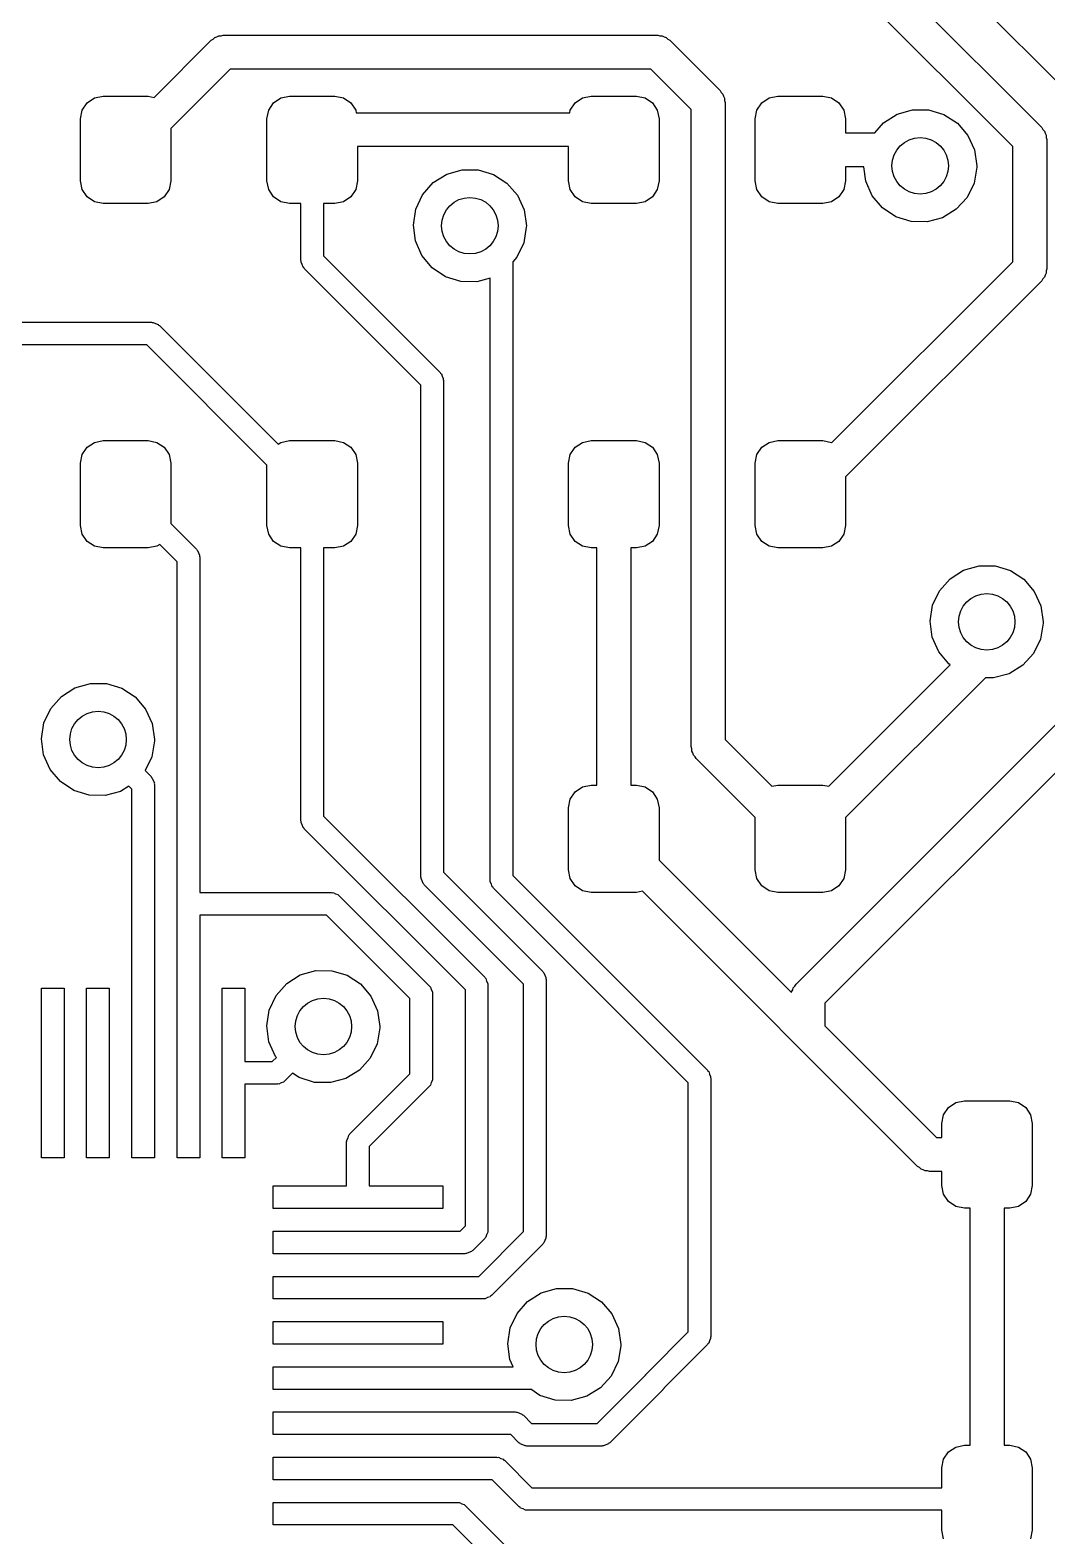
# Model space of a CAD drawing. Extents: x 74 to 208, y -143 to -31.
# Drawn here: x 96.92 to 105.92, y -72.99 to -59.66 of the extents above; entities that cross this region are included whole.
import ezdxf

# ---------------------------------------------------------------- set-up
doc = ezdxf.new("R2010")
doc.units = 0
doc.layers.add('BLACK', color=7, linetype='CONTINUOUS')

msp = doc.modelspace()

# ---------------------------------------------------------------- linework, layer by layer
at = {"layer": 'BLACK', "linetype": 'CONTINUOUS'}
for p, q in [((101.14, -55.7923), (105.872, -60.5237)), ((105.616, -60.6919), (100.976, -56.0527)), ((106.124, -60.2347), (104.55, -58.6616)), ((98.0206, -60.256), (98.5257, -59.7509)), ((98.5257, -59.7509), (98.5428, -59.7411)), ((98.5428, -59.7411), (98.5568, -59.7271)), ((98.5568, -59.7271), (98.5759, -59.722)), ((98.5759, -59.722), (98.593, -59.7121)), ((98.593, -59.7121), (98.6127, -59.7121)), ((98.6127, -59.7121), (98.6318, -59.707)), ((98.6318, -59.707), (102.475, -59.707)), ((102.475, -59.707), (102.494, -59.7121)), ((102.494, -59.7121), (102.514, -59.7121)), ((102.514, -59.7121), (102.531, -59.722)), ((102.531, -59.722), (102.55, -59.7271)), ((102.55, -59.7271), (102.564, -59.7411)), ((102.564, -59.7411), (102.581, -59.7509)), ((102.581, -59.7509), (103.027, -60.1963)), ((98.6939, -60.007), (98.1682, -60.5327)), ((102.413, -60.007), (98.6939, -60.007)), ((102.771, -60.3645), (102.413, -60.007)), ((103.027, -60.1963), (103.037, -60.2134)), ((103.037, -60.2134), (103.051, -60.2274)), ((97.3834, -60.3691), (97.4268, -60.3042)), ((97.4268, -60.3042), (97.4917, -60.2608)), ((97.4917, -60.2608), (97.5682, -60.2456)), ((97.5682, -60.2456), (97.9682, -60.2456)), ((97.9682, -60.2456), (98.0206, -60.256)), ((99.0334, -60.3691), (99.0768, -60.3042)), ((99.0768, -60.3042), (99.1417, -60.2608)), ((99.1417, -60.2608), (99.2182, -60.2456)), ((99.2182, -60.2456), (99.6182, -60.2456)), ((99.6182, -60.2456), (99.6947, -60.2608)), ((99.6947, -60.2608), (99.7596, -60.3042)), ((99.7596, -60.3042), (99.803, -60.3691)), ((101.701, -60.3691), (101.745, -60.3042)), ((101.745, -60.3042), (101.81, -60.2608)), ((101.81, -60.2608), (101.886, -60.2456)), ((101.886, -60.2456), (102.286, -60.2456)), ((102.286, -60.2456), (102.363, -60.2608)), ((102.363, -60.2608), (102.428, -60.3042)), ((102.428, -60.3042), (102.471, -60.3691)), ((103.051, -60.2274), (103.056, -60.2465)), ((103.056, -60.2465), (103.066, -60.2636)), ((103.066, -60.2636), (103.066, -60.2833)), ((103.066, -60.2833), (103.071, -60.3024)), ((103.071, -60.3024), (103.071, -65.9391)), ((103.351, -60.3691), (103.395, -60.3042)), ((103.395, -60.3042), (103.46, -60.2608)), ((103.46, -60.2608), (103.536, -60.2456)), ((103.536, -60.2456), (103.936, -60.2456)), ((103.936, -60.2456), (104.013, -60.2608)), ((104.013, -60.2608), (104.078, -60.3042)), ((104.078, -60.3042), (104.121, -60.3691)), ((97.3682, -60.4456), (97.3834, -60.3691)), ((97.3682, -60.9956), (97.3682, -60.4456)), ((99.0182, -60.4456), (99.0334, -60.3691)), ((99.0182, -60.9956), (99.0182, -60.4456)), ((99.803, -60.3691), (99.8076, -60.3923)), ((99.8076, -60.3923), (101.697, -60.3923)), ((101.697, -60.3923), (101.701, -60.3691)), ((102.471, -60.3691), (102.486, -60.4456)), ((102.486, -60.4456), (102.486, -60.9956)), ((102.771, -66.0012), (102.771, -60.3645)), ((103.336, -60.4456), (103.351, -60.3691)), ((103.336, -60.9956), (103.336, -60.4456)), ((104.121, -60.3691), (104.136, -60.4456)), ((104.136, -60.4456), (104.136, -60.5706)), ((104.394, -60.5706), (104.473, -60.4814)), ((104.473, -60.4814), (104.592, -60.4058)), ((104.592, -60.4058), (104.729, -60.3668)), ((104.729, -60.3668), (104.871, -60.3677)), ((104.871, -60.3677), (105.006, -60.4083)), ((105.006, -60.4083), (105.125, -60.4854)), ((105.125, -60.4854), (105.218, -60.5928)), ((98.1682, -60.5327), (98.1682, -60.9956)), ((104.136, -60.5706), (104.394, -60.5706)), ((105.218, -60.5928), (105.277, -60.7219)), ((105.872, -60.5237), (105.882, -60.5408)), ((105.882, -60.5408), (105.896, -60.5548)), ((105.896, -60.5548), (105.901, -60.5739)), ((105.901, -60.5739), (105.91, -60.591)), ((105.91, -60.591), (105.91, -60.6107)), ((105.91, -60.6107), (105.916, -60.6298)), ((101.686, -60.6923), (99.8182, -60.6923)), ((99.8182, -60.6923), (99.8182, -60.9956)), ((101.686, -60.9956), (101.686, -60.6923)), ((105.277, -60.7219), (105.297, -60.8622)), ((105.616, -61.7107), (105.616, -60.6919)), ((105.916, -60.6298), (105.916, -61.7728)), ((104.299, -60.8706), (104.136, -60.8706)), ((104.136, -60.8706), (104.136, -60.9956)), ((104.315, -60.9966), (104.299, -60.8706)), ((105.296, -60.8744), (105.273, -61.0142)), ((105.297, -60.8622), (105.296, -60.8744)), ((97.3834, -61.0721), (97.3682, -60.9956)), ((98.1682, -60.9956), (98.153, -61.0721)), ((99.0334, -61.0721), (99.0182, -60.9956)), ((99.8182, -60.9956), (99.803, -61.0721)), ((100.395, -61.1173), (100.489, -61.011)), ((100.489, -61.011), (100.608, -60.9354)), ((100.608, -60.9354), (100.745, -60.8964)), ((100.745, -60.8964), (100.887, -60.8973)), ((100.887, -60.8973), (101.022, -60.9379)), ((101.022, -60.9379), (101.141, -61.015)), ((101.141, -61.015), (101.234, -61.1224)), ((101.701, -61.0721), (101.686, -60.9956)), ((102.486, -60.9956), (102.471, -61.0721)), ((103.351, -61.0721), (103.336, -60.9956)), ((104.136, -60.9956), (104.121, -61.0721)), ((104.372, -61.1264), (104.315, -60.9966)), ((105.273, -61.0142), (105.211, -61.1418)), ((97.4268, -61.137), (97.3834, -61.0721)), ((97.4917, -61.1804), (97.4268, -61.137)), ((98.1096, -61.137), (98.0447, -61.1804)), ((98.153, -61.0721), (98.1096, -61.137)), ((99.0768, -61.137), (99.0334, -61.0721)), ((99.1417, -61.1804), (99.0768, -61.137)), ((99.7596, -61.137), (99.6947, -61.1804)), ((99.803, -61.0721), (99.7596, -61.137)), ((100.334, -61.2456), (100.395, -61.1173)), ((101.234, -61.1224), (101.293, -61.2515)), ((101.745, -61.137), (101.701, -61.0721)), ((101.81, -61.1804), (101.745, -61.137)), ((102.428, -61.137), (102.363, -61.1804)), ((102.471, -61.0721), (102.428, -61.137)), ((103.395, -61.137), (103.351, -61.0721)), ((103.46, -61.1804), (103.395, -61.137)), ((104.078, -61.137), (104.013, -61.1804)), ((104.121, -61.0721), (104.078, -61.137)), ((104.463, -61.2349), (104.372, -61.1264)), ((105.211, -61.1418), (105.116, -61.2469)), ((97.5682, -61.1956), (97.4917, -61.1804)), ((97.9682, -61.1956), (97.5682, -61.1956)), ((98.0447, -61.1804), (97.9682, -61.1956)), ((99.2182, -61.1956), (99.1417, -61.1804)), ((99.3182, -61.1956), (99.2182, -61.1956)), ((99.3182, -61.6992), (99.3182, -61.1956)), ((99.6182, -61.1956), (99.5182, -61.1956)), ((99.5182, -61.1956), (99.5182, -61.6578)), ((99.6947, -61.1804), (99.6182, -61.1956)), ((100.313, -61.3857), (100.334, -61.2456)), ((101.293, -61.2515), (101.313, -61.3918)), ((101.886, -61.1956), (101.81, -61.1804)), ((102.286, -61.1956), (101.886, -61.1956)), ((102.363, -61.1804), (102.286, -61.1956)), ((103.536, -61.1956), (103.46, -61.1804)), ((103.936, -61.1956), (103.536, -61.1956)), ((104.013, -61.1804), (103.936, -61.1956)), ((104.581, -61.3135), (104.463, -61.2349)), ((105.116, -61.2469), (104.995, -61.3211)), ((100.331, -61.5263), (100.313, -61.3857)), ((101.312, -61.404), (101.289, -61.5438)), ((101.313, -61.3918), (101.312, -61.404)), ((104.717, -61.3558), (104.581, -61.3135)), ((104.858, -61.3584), (104.717, -61.3558)), ((104.995, -61.3211), (104.858, -61.3584)), ((100.388, -61.656), (100.331, -61.5263)), ((101.289, -61.5438), (101.227, -61.6714)), ((99.5182, -61.6578), (100.55, -62.69)), ((100.479, -61.7645), (100.388, -61.656)), ((101.227, -61.6714), (101.192, -61.7102)), ((99.3207, -61.7069), (99.3182, -61.6992)), ((99.3194, -61.7148), (99.3207, -61.7069)), ((99.3301, -61.7357), (99.3194, -61.7148)), ((99.3373, -61.758), (99.3301, -61.7357)), ((99.3438, -61.7627), (99.3373, -61.758)), ((99.3475, -61.7699), (99.3438, -61.7627)), ((100.38, -62.8021), (99.3475, -61.7699)), ((100.597, -61.8431), (100.479, -61.7645)), ((101.192, -61.7102), (101.192, -67.1416)), ((104.016, -63.3107), (105.616, -61.7107)), ((105.91, -61.8116), (105.901, -61.8287)), ((105.916, -61.7728), (105.91, -61.7919)), ((105.91, -61.7919), (105.91, -61.8116)), ((100.733, -61.8854), (100.597, -61.8431)), ((100.874, -61.888), (100.733, -61.8854)), ((100.992, -61.8559), (100.874, -61.888)), ((100.992, -67.183), (100.992, -61.8559)), ((105.872, -61.8789), (104.136, -63.6143)), ((105.882, -61.8618), (105.872, -61.8789)), ((105.896, -61.8478), (105.882, -61.8618)), ((105.901, -61.8287), (105.896, -61.8478)), ((96.5132, -62.2462), (97.9958, -62.2462)), ((97.9958, -62.2462), (98.0035, -62.2487)), ((98.0035, -62.2487), (98.0114, -62.2474)), ((98.0114, -62.2474), (98.0323, -62.2581)), ((98.0323, -62.2581), (98.0546, -62.2653)), ((98.0546, -62.2653), (98.0593, -62.2718)), ((98.0593, -62.2718), (98.0665, -62.2755)), ((98.0665, -62.2755), (99.1166, -63.3256)), ((97.9544, -62.4462), (96.4718, -62.4462)), ((99.0182, -63.51), (97.9544, -62.4462)), ((100.55, -62.69), (100.554, -62.6972)), ((100.554, -62.6972), (100.561, -62.7019)), ((100.561, -62.7019), (100.568, -62.7242)), ((100.568, -62.7242), (100.578, -62.7451)), ((100.578, -62.7451), (100.577, -62.753)), ((100.577, -62.753), (100.58, -62.7607)), ((100.38, -67.1537), (100.38, -62.8021)), ((100.58, -62.7607), (100.58, -67.1123)), ((97.3682, -63.4936), (97.3834, -63.4171)), ((97.3834, -63.4171), (97.4268, -63.3522)), ((97.4268, -63.3522), (97.4917, -63.3088)), ((97.4917, -63.3088), (97.5682, -63.2936)), ((97.5682, -63.2936), (97.9682, -63.2936)), ((97.9682, -63.2936), (98.0447, -63.3088)), ((98.0447, -63.3088), (98.1096, -63.3522)), ((98.1096, -63.3522), (98.153, -63.4171)), ((98.153, -63.4171), (98.1682, -63.4936)), ((99.1166, -63.3256), (99.1417, -63.3088)), ((99.1417, -63.3088), (99.2182, -63.2936)), ((99.2182, -63.2936), (99.6182, -63.2936)), ((99.6182, -63.2936), (99.6947, -63.3088)), ((99.6947, -63.3088), (99.7596, -63.3522)), ((99.7596, -63.3522), (99.803, -63.4171)), ((99.803, -63.4171), (99.8182, -63.4936)), ((101.686, -63.4936), (101.701, -63.4171)), ((101.701, -63.4171), (101.745, -63.3522)), ((101.745, -63.3522), (101.81, -63.3088)), ((101.81, -63.3088), (101.886, -63.2936)), ((101.886, -63.2936), (102.286, -63.2936)), ((102.286, -63.2936), (102.363, -63.3088)), ((102.363, -63.3088), (102.428, -63.3522)), ((102.428, -63.3522), (102.471, -63.4171)), ((102.471, -63.4171), (102.486, -63.4936)), ((103.336, -63.4936), (103.351, -63.4171)), ((103.351, -63.4171), (103.395, -63.3522)), ((103.395, -63.3522), (103.46, -63.3088)), ((103.46, -63.3088), (103.536, -63.2936)), ((103.536, -63.2936), (103.936, -63.2936)), ((103.936, -63.2936), (104.013, -63.3088)), ((104.013, -63.3088), (104.016, -63.3107)), ((97.3682, -64.0436), (97.3682, -63.4936)), ((98.1682, -63.4936), (98.1682, -64.0272)), ((99.0182, -64.0436), (99.0182, -63.51)), ((99.8182, -63.4936), (99.8182, -64.0436)), ((101.686, -64.0436), (101.686, -63.4936)), ((102.486, -63.4936), (102.486, -64.0436)), ((103.336, -64.0436), (103.336, -63.4936)), ((104.136, -63.6143), (104.136, -64.0436)), ((97.3834, -64.1201), (97.3682, -64.0436)), ((98.1682, -64.0272), (98.3941, -64.2531)), ((99.0334, -64.1201), (99.0182, -64.0436)), ((99.8182, -64.0436), (99.803, -64.1201)), ((101.701, -64.1201), (101.686, -64.0436)), ((102.486, -64.0436), (102.471, -64.1201)), ((103.351, -64.1201), (103.336, -64.0436)), ((104.136, -64.0436), (104.121, -64.1201)), ((97.4268, -64.185), (97.3834, -64.1201)), ((97.4917, -64.2284), (97.4268, -64.185)), ((98.0698, -64.2116), (98.0447, -64.2284)), ((98.2234, -64.3652), (98.0698, -64.2116)), ((99.0768, -64.185), (99.0334, -64.1201)), ((99.1417, -64.2284), (99.0768, -64.185)), ((99.7596, -64.185), (99.6947, -64.2284)), ((99.803, -64.1201), (99.7596, -64.185)), ((101.745, -64.185), (101.701, -64.1201)), ((101.81, -64.2284), (101.745, -64.185)), ((102.428, -64.185), (102.363, -64.2284)), ((102.471, -64.1201), (102.428, -64.185)), ((103.395, -64.185), (103.351, -64.1201)), ((103.46, -64.2284), (103.395, -64.185)), ((104.078, -64.185), (104.013, -64.2284)), ((104.121, -64.1201), (104.078, -64.185)), ((97.5682, -64.2436), (97.4917, -64.2284)), ((97.9682, -64.2436), (97.5682, -64.2436)), ((98.0447, -64.2284), (97.9682, -64.2436)), ((98.3941, -64.2531), (98.3978, -64.2603)), ((98.3978, -64.2603), (98.4043, -64.265)), ((98.4043, -64.265), (98.4115, -64.2873)), ((98.4115, -64.2873), (98.4222, -64.3082)), ((98.4222, -64.3082), (98.4209, -64.3161)), ((98.4209, -64.3161), (98.4234, -64.3238)), ((98.4234, -64.3238), (98.4234, -67.2914)), ((99.2182, -64.2436), (99.1417, -64.2284)), ((99.3182, -64.2436), (99.2182, -64.2436)), ((99.3182, -66.6572), (99.3182, -64.2436)), ((99.6182, -64.2436), (99.5182, -64.2436)), ((99.5182, -64.2436), (99.5182, -66.6157)), ((99.6947, -64.2284), (99.6182, -64.2436)), ((101.886, -64.2436), (101.81, -64.2284)), ((101.936, -64.2436), (101.886, -64.2436)), ((101.936, -66.3416), (101.936, -64.2436)), ((102.286, -64.2436), (102.236, -64.2436)), ((102.236, -64.2436), (102.236, -66.3416)), ((102.363, -64.2284), (102.286, -64.2436)), ((103.536, -64.2436), (103.46, -64.2284)), ((103.936, -64.2436), (103.536, -64.2436)), ((104.013, -64.2284), (103.936, -64.2436)), ((98.2234, -67.3908), (98.2234, -64.3652)), ((105.061, -64.5162), (105.18, -64.4406)), ((105.18, -64.4406), (105.317, -64.4016)), ((105.317, -64.4016), (105.459, -64.4025)), ((105.459, -64.4025), (105.594, -64.4431)), ((105.594, -64.4431), (105.713, -64.5202)), ((104.967, -64.6225), (105.061, -64.5162)), ((105.713, -64.5202), (105.806, -64.6276)), ((104.885, -64.8909), (104.906, -64.7508)), ((104.906, -64.7508), (104.967, -64.6225)), ((105.806, -64.6276), (105.865, -64.7567)), ((105.865, -64.7567), (105.885, -64.897)), ((104.903, -65.0315), (104.885, -64.8909)), ((105.884, -64.9092), (105.861, -65.049)), ((105.885, -64.897), (105.884, -64.9092)), ((104.96, -65.1612), (104.903, -65.0315)), ((105.861, -65.049), (105.799, -65.1766)), ((103.989, -66.352), (105.063, -65.2776)), ((105.051, -65.2697), (104.96, -65.1612)), ((105.063, -65.2776), (105.051, -65.2697)), ((105.704, -65.2817), (105.583, -65.3559)), ((105.799, -65.1766), (105.704, -65.2817)), ((105.373, -65.3918), (104.136, -66.6287)), ((105.446, -65.3932), (105.373, -65.3918)), ((105.583, -65.3559), (105.446, -65.3932)), ((97.1998, -65.5576), (97.3197, -65.482)), ((97.3197, -65.482), (97.456, -65.443)), ((97.456, -65.443), (97.5978, -65.4439)), ((97.5978, -65.4439), (97.7336, -65.4845)), ((97.7336, -65.4845), (97.8526, -65.5616)), ((97.0457, -65.7922), (97.106, -65.6639)), ((97.106, -65.6639), (97.1998, -65.5576)), ((97.8526, -65.5616), (97.9451, -65.669)), ((97.9451, -65.669), (98.0038, -65.7981)), ((103.698, -68.1032), (106.124, -65.6779)), ((97.0239, -65.9323), (97.0457, -65.7922)), ((98.0038, -65.7981), (98.0239, -65.9384)), ((97.0423, -66.0729), (97.0239, -65.9323)), ((98.0238, -65.9506), (98.0002, -66.0904)), ((98.0239, -65.9384), (98.0238, -65.9506)), ((103.071, -65.9391), (103.484, -66.352)), ((106.38, -65.8461), (103.954, -68.2714)), ((97.0994, -66.2026), (97.0423, -66.0729)), ((102.776, -66.0203), (102.771, -66.0012)), ((102.776, -66.04), (102.776, -66.0203)), ((102.786, -66.0571), (102.776, -66.04)), ((102.791, -66.0762), (102.786, -66.0571)), ((102.805, -66.0902), (102.791, -66.0762)), ((97.1906, -66.3111), (97.0994, -66.2026)), ((98.0002, -66.0904), (97.9405, -66.2136)), ((97.9405, -66.2136), (97.9939, -66.267)), ((102.815, -66.1073), (102.805, -66.0902)), ((103.336, -66.6287), (102.815, -66.1073)), ((97.3086, -66.3897), (97.1906, -66.3111)), ((97.7961, -66.3521), (97.7225, -66.3973)), ((97.8232, -66.3791), (97.7961, -66.3521)), ((97.9939, -66.267), (97.9976, -66.2742)), ((97.9976, -66.2742), (98.0041, -66.2789)), ((98.0041, -66.2789), (98.0113, -66.3012)), ((98.0113, -66.3012), (98.022, -66.3221)), ((98.022, -66.3221), (98.0207, -66.33)), ((98.0207, -66.33), (98.0232, -66.3377)), ((98.0232, -66.3377), (98.0232, -69.6386)), ((101.81, -66.3568), (101.886, -66.3416)), ((101.886, -66.3416), (101.936, -66.3416)), ((102.236, -66.3416), (102.286, -66.3416)), ((102.286, -66.3416), (102.363, -66.3568)), ((103.484, -66.352), (103.536, -66.3416)), ((103.536, -66.3416), (103.936, -66.3416)), ((103.936, -66.3416), (103.989, -66.352)), ((97.444, -66.432), (97.3086, -66.3897)), ((97.5857, -66.4346), (97.444, -66.432)), ((97.7225, -66.3973), (97.5857, -66.4346)), ((97.8232, -69.6386), (97.8232, -66.3791)), ((101.686, -66.5416), (101.701, -66.4651)), ((101.701, -66.4651), (101.745, -66.4002)), ((101.745, -66.4002), (101.81, -66.3568)), ((102.363, -66.3568), (102.428, -66.4002)), ((102.428, -66.4002), (102.471, -66.4651)), ((102.471, -66.4651), (102.486, -66.5416)), ((99.5182, -66.6157), (100.944, -68.0414)), ((101.686, -67.0916), (101.686, -66.5416)), ((102.486, -66.5416), (102.486, -67.0045)), ((99.3207, -66.6648), (99.3182, -66.6572)), ((99.3194, -66.6728), (99.3207, -66.6648)), ((99.3301, -66.6937), (99.3194, -66.6728)), ((99.3373, -66.7159), (99.3301, -66.6937)), ((99.3438, -66.7207), (99.3373, -66.7159)), ((99.3475, -66.7279), (99.3438, -66.7207)), ((100.773, -68.1536), (99.3475, -66.7279)), ((103.336, -67.0916), (103.336, -66.6287)), ((104.136, -66.6287), (104.136, -67.0916)), ((102.486, -67.0045), (103.659, -68.1777)), ((100.58, -67.1123), (101.458, -67.9905)), ((101.192, -67.1416), (102.915, -68.8649)), ((101.701, -67.1681), (101.686, -67.0916)), ((103.351, -67.1681), (103.336, -67.0916)), ((104.136, -67.0916), (104.121, -67.1681)), ((100.382, -67.1613), (100.38, -67.1537)), ((100.381, -67.1693), (100.382, -67.1613)), ((100.392, -67.1902), (100.381, -67.1693)), ((100.399, -67.2125), (100.392, -67.1902)), ((100.405, -67.2172), (100.399, -67.2125)), ((100.409, -67.2244), (100.405, -67.2172)), ((101.287, -68.1026), (100.409, -67.2244)), ((100.994, -67.1907), (100.992, -67.183)), ((100.993, -67.1986), (100.994, -67.1907)), ((101.004, -67.2195), (100.993, -67.1986)), ((101.011, -67.2418), (101.004, -67.2195)), ((101.018, -67.2465), (101.011, -67.2418)), ((101.021, -67.2537), (101.018, -67.2465)), ((102.745, -68.977), (101.021, -67.2537)), ((101.745, -67.233), (101.701, -67.1681)), ((101.81, -67.2764), (101.745, -67.233)), ((101.886, -67.2916), (101.81, -67.2764)), ((102.339, -67.2812), (102.286, -67.2916)), ((104.774, -69.7167), (102.339, -67.2812)), ((103.395, -67.233), (103.351, -67.1681)), ((103.46, -67.2764), (103.395, -67.233)), ((103.536, -67.2916), (103.46, -67.2764)), ((104.013, -67.2764), (103.936, -67.2916)), ((104.078, -67.233), (104.013, -67.2764)), ((104.121, -67.1681), (104.078, -67.233)), ((98.2232, -67.3914), (98.2234, -67.3908)), ((98.2232, -69.6386), (98.2232, -67.3914)), ((98.4234, -67.2914), (99.5875, -67.2914)), ((99.5875, -67.2914), (99.5951, -67.2939)), ((99.5951, -67.2939), (99.6031, -67.2926)), ((99.6031, -67.2926), (99.624, -67.3033)), ((99.624, -67.3033), (99.6462, -67.3105)), ((99.6462, -67.3105), (99.651, -67.317)), ((99.651, -67.317), (99.6582, -67.3207)), ((99.6582, -67.3207), (100.454, -68.1165)), ((102.286, -67.2916), (101.886, -67.2916)), ((103.936, -67.2916), (103.536, -67.2916)), ((99.546, -67.4914), (98.4232, -67.4914)), ((98.4232, -67.4914), (98.4232, -69.6386)), ((100.283, -68.2287), (99.546, -67.4914)), ((99.1931, -68.0976), (99.313, -68.022)), ((99.313, -68.022), (99.4493, -67.983)), ((99.4493, -67.983), (99.5911, -67.9839)), ((99.5911, -67.9839), (99.7269, -68.0245)), ((99.7269, -68.0245), (99.8459, -68.1016)), ((100.944, -68.0414), (100.948, -68.0486)), ((100.948, -68.0486), (100.954, -68.0534)), ((100.954, -68.0534), (100.961, -68.0756)), ((100.961, -68.0756), (100.972, -68.0965)), ((101.458, -67.9905), (101.462, -67.9977)), ((101.462, -67.9977), (101.468, -68.0024)), ((101.468, -68.0024), (101.475, -68.0247)), ((101.475, -68.0247), (101.486, -68.0455)), ((101.486, -68.0455), (101.485, -68.0535)), ((101.485, -68.0535), (101.487, -68.0612)), ((101.487, -68.0612), (101.487, -70.3344)), ((97.0232, -69.6386), (97.0232, -68.1386)), ((97.0232, -68.1386), (97.2232, -68.1386)), ((97.2232, -68.1386), (97.2232, -69.6386)), ((97.4232, -69.6386), (97.4232, -68.1386)), ((97.4232, -68.1386), (97.6232, -68.1386)), ((97.6232, -68.1386), (97.6232, -69.6386)), ((98.6232, -69.6386), (98.6232, -68.1386)), ((98.6232, -68.1386), (98.8232, -68.1386)), ((98.8232, -68.1386), (98.8232, -68.7886)), ((99.039, -68.3322), (99.0993, -68.2039)), ((99.0993, -68.2039), (99.1931, -68.0976)), ((99.8459, -68.1016), (99.9384, -68.209)), ((99.9384, -68.209), (99.9971, -68.3381)), ((100.454, -68.1165), (100.458, -68.1237)), ((100.458, -68.1237), (100.464, -68.1285)), ((100.464, -68.1285), (100.471, -68.1507)), ((100.471, -68.1507), (100.482, -68.1716)), ((100.482, -68.1716), (100.481, -68.1796)), ((100.481, -68.1796), (100.483, -68.1872)), ((100.483, -68.1872), (100.483, -68.9381)), ((100.773, -70.242), (100.773, -68.1536)), ((100.972, -68.0965), (100.971, -68.1045)), ((100.971, -68.1045), (100.973, -68.1122)), ((100.973, -68.1122), (100.973, -70.2834)), ((101.287, -70.2929), (101.287, -68.1026)), ((103.659, -68.1705), (103.669, -68.1534)), ((103.659, -68.1777), (103.659, -68.1705)), ((103.669, -68.1534), (103.674, -68.1343)), ((103.674, -68.1343), (103.688, -68.1203)), ((103.688, -68.1203), (103.698, -68.1032)), ((99.0172, -68.4723), (99.039, -68.3322)), ((99.9971, -68.3381), (100.017, -68.4784)), ((100.283, -68.8967), (100.283, -68.2287)), ((103.954, -68.2714), (103.954, -68.4726)), ((99.0356, -68.6129), (99.0172, -68.4723)), ((100.017, -68.4784), (100.017, -68.4906)), ((103.954, -68.4726), (104.942, -69.4606)), ((99.0927, -68.7426), (99.0356, -68.6129)), ((100.017, -68.4906), (99.9935, -68.6304)), ((99.1013, -68.7529), (99.0927, -68.7426)), ((99.9935, -68.6304), (99.9317, -68.758)), ((98.8232, -68.7886), (99.0656, -68.7886)), ((99.0656, -68.7886), (99.1013, -68.7529)), ((99.8366, -68.8631), (99.7158, -68.9373)), ((99.9317, -68.758), (99.8366, -68.8631)), ((102.915, -68.8649), (102.919, -68.8721)), ((102.919, -68.8721), (102.926, -68.8768)), ((102.926, -68.8768), (102.933, -68.8991)), ((99.107, -68.9886), (98.8232, -68.9886)), ((98.8232, -68.9886), (98.8232, -69.6386)), ((99.1147, -68.9861), (99.107, -68.9886)), ((99.1226, -68.9874), (99.1147, -68.9861)), ((99.1435, -68.9767), (99.1226, -68.9874)), ((99.1658, -68.9695), (99.1435, -68.9767)), ((99.1705, -68.963), (99.1658, -68.9695)), ((99.1777, -68.9593), (99.1705, -68.963)), ((99.2451, -68.8919), (99.1777, -68.9593)), ((99.3019, -68.9297), (99.2451, -68.8919)), ((99.4373, -68.972), (99.3019, -68.9297)), ((99.579, -68.9746), (99.4373, -68.972)), ((99.7158, -68.9373), (99.579, -68.9746)), ((99.7525, -69.4275), (100.283, -68.8967)), ((100.454, -69.0088), (99.9232, -69.5396)), ((100.458, -69.0016), (100.454, -69.0088)), ((100.464, -68.9969), (100.458, -69.0016)), ((100.471, -68.9746), (100.464, -68.9969)), ((100.482, -68.9537), (100.471, -68.9746)), ((100.483, -68.9381), (100.481, -68.9458)), ((100.481, -68.9458), (100.482, -68.9537)), ((102.745, -71.1802), (102.745, -68.977)), ((102.933, -68.8991), (102.943, -68.92)), ((102.943, -68.92), (102.942, -68.9279)), ((102.942, -68.9279), (102.945, -68.9356)), ((102.945, -68.9356), (102.945, -71.2216)), ((105.047, -69.1942), (105.112, -69.1508)), ((105.112, -69.1508), (105.188, -69.1356)), ((105.188, -69.1356), (105.588, -69.1356)), ((105.588, -69.1356), (105.665, -69.1508)), ((105.665, -69.1508), (105.73, -69.1942)), ((104.988, -69.3356), (105.003, -69.2591)), ((105.003, -69.2591), (105.047, -69.1942)), ((105.73, -69.1942), (105.773, -69.2591)), ((105.773, -69.2591), (105.788, -69.3356)), ((104.988, -69.4606), (104.988, -69.3356)), ((105.788, -69.3356), (105.788, -69.8856)), ((99.7232, -69.4982), (99.7257, -69.4905)), ((99.7232, -69.8886), (99.7232, -69.4982)), ((99.7244, -69.4826), (99.7351, -69.4617)), ((99.7257, -69.4905), (99.7244, -69.4826)), ((99.7351, -69.4617), (99.7423, -69.4394)), ((99.7423, -69.4394), (99.7488, -69.4347)), ((99.7488, -69.4347), (99.7525, -69.4275)), ((99.9232, -69.5396), (99.9232, -69.8886)), ((104.942, -69.4606), (104.988, -69.4606)), ((97.2232, -69.6386), (97.0232, -69.6386)), ((97.6232, -69.6386), (97.4232, -69.6386)), ((98.0232, -69.6386), (97.8232, -69.6386)), ((98.4232, -69.6386), (98.2232, -69.6386)), ((98.8232, -69.6386), (98.6232, -69.6386)), ((104.791, -69.7265), (104.774, -69.7167)), ((104.805, -69.7405), (104.791, -69.7265)), ((104.824, -69.7456), (104.805, -69.7405)), ((104.841, -69.7555), (104.824, -69.7456)), ((104.861, -69.7555), (104.841, -69.7555)), ((104.88, -69.7606), (104.861, -69.7555)), ((104.988, -69.7606), (104.88, -69.7606)), ((104.988, -69.8856), (104.988, -69.7606)), ((99.0732, -70.0886), (99.0732, -69.8886)), ((99.0732, -69.8886), (99.7232, -69.8886)), ((99.9232, -69.8886), (100.573, -69.8886)), ((100.573, -69.8886), (100.573, -70.0886)), ((105.003, -69.9621), (104.988, -69.8856)), ((105.788, -69.8856), (105.773, -69.9621)), ((105.047, -70.027), (105.003, -69.9621)), ((105.112, -70.0704), (105.047, -70.027)), ((105.188, -70.0856), (105.112, -70.0704)), ((105.665, -70.0704), (105.588, -70.0856)), ((105.73, -70.027), (105.665, -70.0704)), ((105.773, -69.9621), (105.73, -70.027)), ((100.573, -70.0886), (99.0732, -70.0886)), ((105.238, -70.0856), (105.188, -70.0856)), ((105.238, -72.1836), (105.238, -70.0856)), ((105.588, -70.0856), (105.538, -70.0856)), ((105.538, -70.0856), (105.538, -72.1836)), ((99.0732, -70.2886), (100.727, -70.2886)), ((99.0732, -70.4886), (99.0732, -70.2886)), ((100.727, -70.2886), (100.773, -70.242)), ((100.892, -70.6886), (101.287, -70.2929)), ((100.948, -70.3469), (100.944, -70.3541)), ((100.954, -70.3422), (100.948, -70.3469)), ((100.961, -70.3199), (100.954, -70.3422)), ((100.972, -70.299), (100.961, -70.3199)), ((100.973, -70.2834), (100.971, -70.2911)), ((100.971, -70.2911), (100.972, -70.299)), ((101.486, -70.35), (101.475, -70.3709)), ((101.487, -70.3344), (101.485, -70.342)), ((101.485, -70.342), (101.486, -70.35)), ((100.804, -70.4767), (100.784, -70.4874)), ((100.827, -70.4695), (100.804, -70.4767)), ((100.832, -70.463), (100.827, -70.4695)), ((100.839, -70.4593), (100.832, -70.463)), ((100.944, -70.3541), (100.839, -70.4593)), ((101.458, -70.4051), (101.004, -70.8593)), ((101.462, -70.3979), (101.458, -70.4051)), ((101.468, -70.3931), (101.462, -70.3979)), ((101.475, -70.3709), (101.468, -70.3931)), ((100.768, -70.4886), (99.0732, -70.4886)), ((100.776, -70.4861), (100.768, -70.4886)), ((100.784, -70.4874), (100.776, -70.4861)), ((99.0732, -70.6886), (100.892, -70.6886)), ((99.0732, -70.8886), (99.0732, -70.6886)), ((100.969, -70.8767), (100.949, -70.8874)), ((100.992, -70.8695), (100.969, -70.8767)), ((100.996, -70.863), (100.992, -70.8695)), ((101.004, -70.8593), (100.996, -70.863)), ((101.324, -70.9103), (101.444, -70.8346)), ((101.444, -70.8346), (101.58, -70.7957)), ((101.58, -70.7957), (101.722, -70.7965)), ((101.722, -70.7965), (101.858, -70.8371)), ((101.858, -70.8371), (101.977, -70.9142)), ((100.933, -70.8886), (99.0732, -70.8886)), ((100.941, -70.8861), (100.933, -70.8886)), ((100.949, -70.8874), (100.941, -70.8861)), ((101.23, -71.0165), (101.324, -70.9103)), ((101.977, -70.9142), (102.07, -71.0216)), ((99.0732, -71.2886), (99.0732, -71.0886)), ((99.0732, -71.0886), (100.573, -71.0886)), ((100.573, -71.0886), (100.573, -71.2886)), ((101.148, -71.2849), (101.17, -71.1448)), ((101.17, -71.1448), (101.23, -71.0165)), ((102.07, -71.0216), (102.128, -71.1507)), ((102.128, -71.1507), (102.148, -71.291)), ((102.383, -71.542), (102.745, -71.1802)), ((102.926, -71.2804), (102.919, -71.2851)), ((102.933, -71.2581), (102.926, -71.2804)), ((102.943, -71.2372), (102.933, -71.2581)), ((102.945, -71.2216), (102.942, -71.2293)), ((102.942, -71.2293), (102.943, -71.2372)), ((100.573, -71.2886), (99.0732, -71.2886)), ((101.167, -71.4255), (101.148, -71.2849)), ((102.148, -71.3032), (102.125, -71.443)), ((102.148, -71.291), (102.148, -71.3032)), ((102.915, -71.2923), (102.534, -71.6731)), ((102.919, -71.2851), (102.915, -71.2923)), ((99.0732, -71.4886), (101.195, -71.4886)), ((99.0732, -71.6886), (99.0732, -71.4886)), ((101.195, -71.4886), (101.167, -71.4255)), ((102.125, -71.443), (102.063, -71.5706)), ((102.377, -71.5496), (102.381, -71.546)), ((102.381, -71.546), (102.383, -71.542)), ((101.968, -71.6757), (101.847, -71.7499)), ((101.938, -71.9905), (102.367, -71.5617)), ((102.063, -71.5706), (101.968, -71.6757)), ((102.367, -71.5612), (102.372, -71.557)), ((102.367, -71.5615), (102.367, -71.5612)), ((102.367, -71.5617), (102.367, -71.5615)), ((102.372, -71.557), (102.373, -71.5539)), ((102.373, -71.5539), (102.376, -71.5512)), ((102.376, -71.5512), (102.377, -71.5496)), ((102.529, -71.681), (102.525, -71.6836)), ((102.53, -71.6779), (102.529, -71.681)), ((102.534, -71.674), (102.53, -71.6779)), ((102.534, -71.6731), (102.534, -71.6735)), ((102.534, -71.6735), (102.534, -71.674)), ((101.351, -71.6886), (99.0732, -71.6886)), ((101.352, -71.6882), (101.351, -71.6886)), ((101.433, -71.7423), (101.352, -71.6882)), ((101.568, -71.7846), (101.433, -71.7423)), ((101.71, -71.7872), (101.568, -71.7846)), ((101.847, -71.7499), (101.71, -71.7872)), ((102.519, -71.6929), (102.05, -72.1612)), ((102.52, -71.6891), (102.519, -71.6929)), ((102.524, -71.6854), (102.52, -71.6891)), ((102.525, -71.6836), (102.524, -71.6854)), ((99.0732, -71.8886), (101.215, -71.8886)), ((99.0732, -72.0886), (99.0732, -71.8886)), ((101.215, -71.8886), (101.223, -71.8911)), ((101.223, -71.8911), (101.231, -71.8898)), ((101.231, -71.8898), (101.252, -71.9005)), ((101.252, -71.9005), (101.274, -71.9077)), ((101.274, -71.9077), (101.279, -71.9142)), ((101.279, -71.9142), (101.286, -71.9179)), ((101.286, -71.9179), (101.359, -71.9905)), ((101.359, -71.9905), (101.938, -71.9905)), ((101.174, -72.0886), (99.0732, -72.0886)), ((101.246, -72.1612), (101.174, -72.0886)), ((101.254, -72.1649), (101.246, -72.1612)), ((101.258, -72.1714), (101.254, -72.1649)), ((101.281, -72.1787), (101.258, -72.1714)), ((101.302, -72.1893), (101.281, -72.1787)), ((101.309, -72.188), (101.302, -72.1893)), ((101.317, -72.1905), (101.309, -72.188)), ((101.979, -72.1905), (101.317, -72.1905)), ((101.987, -72.188), (101.979, -72.1905)), ((101.995, -72.1893), (101.987, -72.188)), ((102.016, -72.1787), (101.995, -72.1893)), ((102.038, -72.1714), (102.016, -72.1787)), ((102.043, -72.1649), (102.038, -72.1714)), ((102.05, -72.1612), (102.043, -72.1649)), ((105.047, -72.2422), (105.112, -72.1988)), ((105.112, -72.1988), (105.188, -72.1836)), ((105.188, -72.1836), (105.238, -72.1836)), ((105.538, -72.1836), (105.588, -72.1836)), ((105.588, -72.1836), (105.665, -72.1988)), ((105.665, -72.1988), (105.73, -72.2422)), ((99.0732, -72.2886), (101.05, -72.2886)), ((99.0732, -72.4886), (99.0732, -72.2886)), ((101.05, -72.2886), (101.058, -72.2911)), ((101.058, -72.2911), (101.066, -72.2898)), ((101.066, -72.2898), (101.087, -72.3005)), ((101.087, -72.3005), (101.109, -72.3077)), ((101.109, -72.3077), (101.114, -72.3142)), ((101.114, -72.3142), (101.121, -72.3179)), ((101.121, -72.3179), (101.362, -72.5586)), ((104.988, -72.3836), (105.003, -72.3071)), ((105.003, -72.3071), (105.047, -72.2422)), ((105.73, -72.2422), (105.773, -72.3071)), ((105.773, -72.3071), (105.788, -72.3836)), ((104.988, -72.5586), (104.988, -72.3836)), ((105.788, -72.3836), (105.788, -72.9336)), ((101.009, -72.4886), (99.0732, -72.4886)), ((101.25, -72.7293), (101.009, -72.4886)), ((101.362, -72.5586), (104.988, -72.5586)), ((99.0732, -72.6886), (100.704, -72.6886)), ((99.0732, -72.8886), (99.0732, -72.6886)), ((100.704, -72.6886), (100.712, -72.6911)), ((100.712, -72.6911), (100.72, -72.6898)), ((100.72, -72.6898), (100.741, -72.7005)), ((100.741, -72.7005), (100.763, -72.7077)), ((100.763, -72.7077), (100.768, -72.7142)), ((100.768, -72.7142), (100.775, -72.7179)), ((100.775, -72.7179), (101.445, -73.3877)), ((101.257, -72.733), (101.25, -72.7293)), ((101.261, -72.7395), (101.257, -72.733)), ((101.284, -72.7467), (101.261, -72.7395)), ((101.305, -72.7574), (101.284, -72.7467)), ((101.313, -72.7561), (101.305, -72.7574)), ((101.32, -72.7586), (101.313, -72.7561)), ((104.988, -72.7586), (101.32, -72.7586)), ((104.988, -72.9336), (104.988, -72.7586)), ((100.663, -72.8886), (99.0732, -72.8886)), ((101.274, -73.4998), (100.663, -72.8886)), ((105.003, -73.0101), (104.988, -72.9336)), ((105.788, -72.9336), (105.773, -73.0101))]:
    msp.add_line(p, q, dxfattribs=at)
at = {"layer": 'BLACK'}
for centre in [(104.797, -60.8622), (100.813, -61.3918), (105.385, -64.897), (97.5239, -65.9384), (99.5172, -68.4784), (101.648, -71.291)]:
    msp.add_circle(centre, 0.25, dxfattribs=at)

doc.saveas('drawing.dxf')
